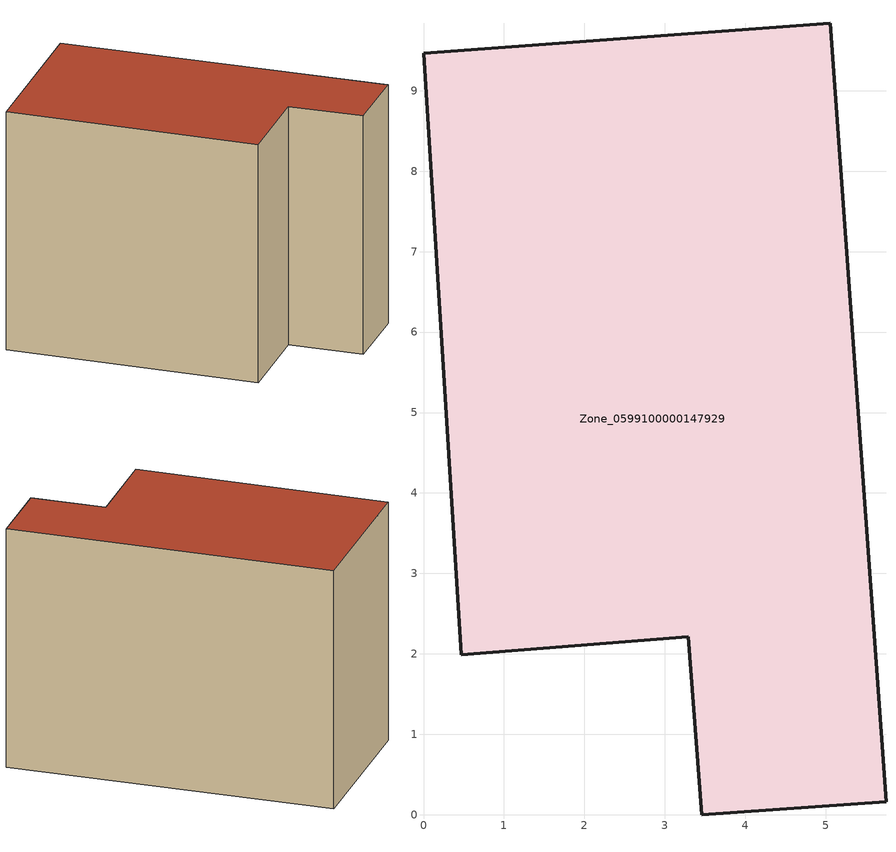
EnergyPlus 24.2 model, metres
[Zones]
Zone_0599100000147929
 floor ground (C_G): 3.29,2.21 0.47,1.99 0,9.47 5.06,9.84 5.75,0.16 3.46,0 z0
 wall outside (C_F): 5.06,9.84 0,9.47 0.47,1.99 3.29,2.21 3.46,0 5.75,0.16 5.06,9.84 z0:7.33
 roof outside (C_R): 3.46,0 5.75,0.16 5.06,9.84 0,9.47 0.47,1.99 3.29,2.21 z7.33
[BUILDING]
Pand.0599100000147929: North Axis=0; Terrain=City; Loads Convergence Tolerance Value=0.04; Temperature Convergence Tolerance Value=0.4; Solar Distribution=FullExterior; Maximum Number of Warmup Days=25; Minimum Number of Warmup Days=1
[Site:Location]
Rotterdam.The.Hague.AP_ZH_NLD Design_Conditions: Latitude=51.96; Longitude=4.45; Time Zone=1; Elevation=-4.5
[SITE:GROUNDTEMPERATURE:BUILDINGSURFACE]
18, 18, 18, 18, 18, 18, 18, 18, 18, 18, 18, 18
[MATERIAL] Thermal Absorptance=0.9; Solar Absorptance=0.7; Visible Absorptance=0.7
Name | Roughness | Thickness | Conductivity | Density | Specific Heat
G.TI.1946 | MediumSmooth | 0.15 | 1 | 540 | 1210
F.TI.1946 | Rough | 0.3 | 0.857143 | 1920 | 840
R.TI.1946 | MediumRough | 0.2 | 0.1 | 1500 | 1000
[CONSTRUCTION]
C_G: G.TI.1946
C_F: F.TI.1946
C_R: R.TI.1946
[ZONE]
Zone_0599100000147929: Type=1; Multiplier=1; Ceiling Height=Autocalculate; Volume=Autocalculate; Floor Area=autocalculate; Part of Total Floor Area=Yes
[ZONEINFILTRATION:DESIGNFLOWRATE]
Infil_Zone_0599100000147929: Zone or ZoneList or Space or SpaceList=Zone_0599100000147929; Schedule=AlwaysOn; Design Flow Rate Calculation Method=Flow/Area; Flow Rate per Floor Area=0.003; Constant Term Coefficient=1; Temperature Term Coefficient=0; Velocity Term Coefficient=0; Velocity Squared Term Coefficient=0
[HVACTEMPLATE:ZONE:IDEALLOADSAIRSYSTEM]
Zone_0599100000147929: Maximum Heating Supply Air Temperature=50; Minimum Cooling Supply Air Temperature=13; Maximum Heating Supply Air Humidity Ratio=0.0156; Minimum Cooling Supply Air Humidity Ratio=0.0077; Heating Limit=NoLimit; Cooling Limit=NoLimit; Dehumidification Control Type=ConstantSensibleHeatRatio; Cooling Sensible Heat Ratio=0.7; Dehumidification Setpoint=60; Humidification Control Type=None; Humidification Setpoint=30; Outdoor Air Method=None; Outdoor Air Flow Rate per Person=0.00944; Outdoor Air Flow Rate per Zone Floor Area=0; Outdoor Air Flow Rate per Zone=0; Demand Controlled Ventilation Type=None; Outdoor Air Economizer Type=NoEconomizer; Heat Recovery Type=None; Sensible Heat Recovery Effectiveness=0.7; Latent Heat Recovery Effectiveness=0.65
[ZONECONTROL:THERMOSTAT]
ThermostatControl_Zone_0599100000147929: Zone or ZoneList=Zone_0599100000147929; Control Type Schedule=DualSetpointControlType; Control 1=Thermostat_Zone_0599100000147929; Temperature Difference Between Cutout And Setpoint=0
[THERMOSTATSETPOINT:DUALSETPOINT]
Thermostat_Zone_0599100000147929: Heating Setpoint Temperature Schedule=HeatingSetpoint_Zone_0599100000147929; Cooling Setpoint Temperature Schedule=CoolingSetpoint_Zone_0599100000147929
[SCHEDULE:COMPACT]
HeatingSetpoint_Zone_0599100000147929: Through: 12/31, For: AllDays, Until: 24:00, 21
CoolingSetpoint_Zone_0599100000147929: Through: 12/31, For: AllDays, Until: 24:00, 24
DualSetpointControlType: Through: 12/31, For: AllDays, Until: 24:00, 4
AlwaysOn: Through: 12/31, For: AllDays, Until: 24:00, 1
